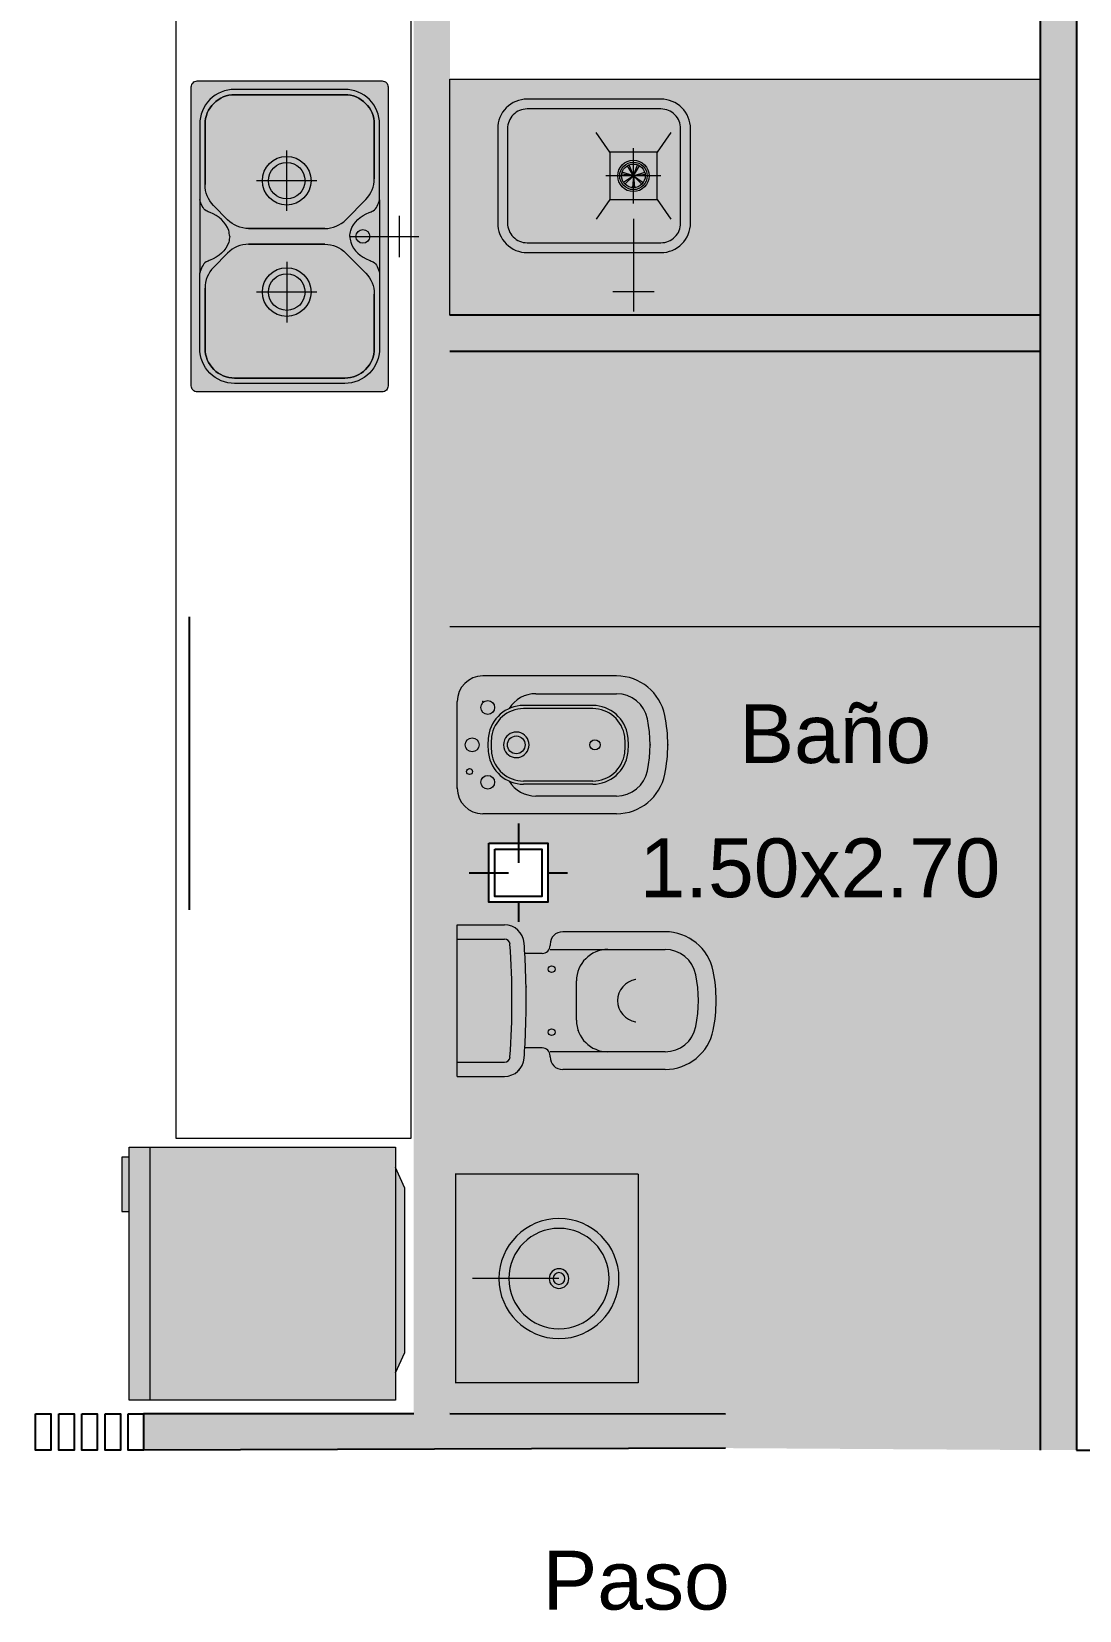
# Model space of a CAD drawing. Header units: millimetres. Extents: x 1.3 to 27.5, y 1.1 to 13.6.
# Drawn here: x 7.529 to 10.192, y 6.177 to 10.189 of the extents above; entities that cross this region are included whole.
import ezdxf

# ---------------------------------------------------------------- set-up
doc = ezdxf.new("R2010")
doc.units = ezdxf.units.MM
doc.linetypes.add('HIDDEN', pattern=[0.375, 0.25, -0.125])
doc.layers.get('0').update_dxf_attribs({"lineweight": 5})
for name, color, linetype in [('or', 20, 'Continuous'), ('PDF_Texto', 7, 'Continuous'), ('U-00-instalacion-Electrica-Cajas', 9, 'Continuous'), ('U-00-Muro-PANELES MADERA', 36, 'Continuous')]:
    doc.layers.add(name, color=color, linetype=linetype)
doc.layers.add('U-00-Grafica-Hatch-Madera', color=7, linetype='Continuous', true_color=0xb8a47a)
doc.layers.add('U-00-Mueble-General', color=251, linetype='Continuous', lineweight=9)
doc.styles.add('PDF Arial', font='arial.ttf')
pattern_1 = [(0, (0, 0), (0, 6.985), [5.08, -1.905]), (90, (0, 0), (-6.985, 4e-16), [5.08, -1.905])]

# ---------------------------------------------------------------- blocks, each defined once
blk = doc.blocks.new('EQ-COC-pc doble Franke ONX 620')
h = blk.add_hatch(color=255)
edge = h.paths.add_edge_path()
edge.add_line((-0.38, 0), (0.38, 0))
edge.add_arc((0.38, -0.015), 0.015, 0, 90, ccw=False)
edge.add_line((0.395, -0.015), (0.395, -0.485))
edge.add_arc((0.38, -0.485), 0.015, -90, 0, ccw=False)
edge.add_line((0.38, -0.5), (-0.38, -0.5))
edge.add_arc((-0.38, -0.485), 0.015, 180, 270, ccw=False)
edge.add_line((-0.395, -0.485), (-0.395, -0.015))
edge.add_arc((-0.38, -0.015), 0.015, 90, 180, ccw=False)
at = {"color": 253}
for p, q in [((0, -0.0975), (0, 0.0785)), ((-0.0524, 0.0285), (0.0524, 0.0285)), ((-0.0927, -0.0215), (0.0927, -0.0215)), ((-0.1415, -0.1808), (-0.1415, -0.3342)), ((0.1415, -0.1808), (0.1415, -0.3342)), ((-0.0645, -0.2575), (-0.2185, -0.2575)), ((0.0645, -0.2575), (0.2185, -0.2575)), ((-0.0933, -0.4785), (0.0925, -0.4785))]:
    blk.add_line(p, q, dxfattribs=at)
blk.add_lwpolyline([(-0.38, 0), (0.38, 0, -0.414214), (0.395, -0.015), (0.395, -0.485, -0.414214), (0.38, -0.5), (-0.38, -0.5, -0.414214), (-0.395, -0.485), (-0.395, -0.015, -0.414214)], format="xyb", close=True)
for points in [[(-0.0927, -0.0215), (-0.285, -0.0215, 0.414214), (-0.3735, -0.11), (-0.3735, -0.39, 0.414214), (-0.285, -0.4785), (-0.0925, -0.4785)], [(0.0927, -0.0215), (0.285, -0.0215, -0.414214), (0.3735, -0.11), (0.3735, -0.39, -0.414214), (0.285, -0.4785), (0.0925, -0.4785)]]:
    blk.add_lwpolyline(points, format="xyb", dxfattribs=at)
for points in [[(-0.02, -0.3543), (-0.02, -0.1607, 0.200756), (-0.0423, -0.1073), (-0.0938, -0.0566, 0.19707), (-0.1465, -0.035), (-0.285, -0.035, 0.414214), (-0.36, -0.11), (-0.36, -0.39, 0.414214), (-0.285, -0.465), (-0.1315, -0.465)], [(-0.02, -0.1607), (-0.02, -0.3543, -0.200756), (-0.0423, -0.4077), (-0.0788, -0.4434, -0.19707), (-0.1315, -0.465), (-0.285, -0.465, -0.414214), (-0.36, -0.39), (-0.36, -0.11, -0.414214), (-0.285, -0.035), (-0.1465, -0.035)], [(0.02, -0.3543), (0.02, -0.1607, -0.200756), (0.0423, -0.1073), (0.0938, -0.0566, -0.19707), (0.1465, -0.035), (0.285, -0.035, -0.414214), (0.36, -0.11), (0.36, -0.39, -0.414214), (0.285, -0.465), (0.1315, -0.465)], [(0.02, -0.1607), (0.02, -0.3543, 0.200756), (0.0423, -0.4077), (0.0788, -0.4434, 0.19707), (0.1315, -0.465), (0.285, -0.465, 0.414214), (0.36, -0.39), (0.36, -0.11, 0.414214), (0.285, -0.035), (0.1465, -0.035)]]:
    blk.add_lwpolyline(points, format="xyb")
for centre, radius in [((0, -0.064), 0.0175), ((-0.1415, -0.2575), 0.0618), ((0.1415, -0.2575), 0.0618), ((-0.1415, -0.2575), 0.0465), ((0.1415, -0.2575), 0.0465)]:
    blk.add_circle(centre, radius, dxfattribs=at)
for points, end_tangent in [([(0, -0.0975), (-0.0148, -0.095), (-0.0607, -0.0478), (-0.065, -0.0379), (-0.0933, -0.0215)], (-0.999928, -0.01201)), ([(0, -0.0975), (0.0148, -0.095), (0.0607, -0.0478), (0.065, -0.0379), (0.0933, -0.0215)], (0.999928, -0.01201)), ([(0, -0.4025), (-0.0148, -0.405), (-0.0607, -0.4522), (-0.065, -0.4621), (-0.0933, -0.4785)], (-0.999928, 0.01201)), ([(0, -0.4025), (0.0148, -0.405), (0.0607, -0.4522), (0.065, -0.4621), (0.0933, -0.4785)], (0.999928, 0.01201))]:
    blk.add_spline(points, degree=3, dxfattribs=dict(at, end_tangent=end_tangent))
blk = doc.blocks.new('EQ-COC-pc 34x44 - JH E44')
h = blk.add_hatch(color=255)
h.dxf.hatch_style = 1
edge = h.paths.add_edge_path()
edge.add_arc((-0.07, -0.415), 0.075, 180, 270)
edge.add_line((-0.07, -0.49), (0.27, -0.49))
edge.add_arc((0.27, -0.415), 0.075, 270, 360)
edge.add_line((0.345, -0.415), (0.345, -0.175))
edge.add_arc((0.27, -0.175), 0.075, 0, 90)
edge.add_line((0.27, -0.1), (-0.07, -0.1))
edge.add_arc((-0.07, -0.175), 0.075, 90, 180)
edge.add_line((-0.145, -0.175), (-0.145, -0.415))
at = {"color": 253}
for p, q in [((0, -0.186), (0, 0.05)), ((-0.0524, 0), (0.0524, 0))]:
    blk.add_line(p, q, dxfattribs=at)
at = {"color": 252}
for p, q in [((-0.06, -0.235), (-0.0951, -0.185)), ((0.06, -0.235), (0.0951, -0.185)), ((0, -0.225), (0, -0.365)), ((0, -0.295), (-0.025, -0.2784)), ((0, -0.295), (-0.0217, -0.2743)), ((0, -0.295), (-0.0026, -0.2651)), ((0, -0.295), (0.0026, -0.2651)), ((0, -0.295), (0.0217, -0.2743)), ((0, -0.295), (0.025, -0.2784)), ((-0.07, -0.295), (0.07, -0.295)), ((0, -0.295), (-0.0297, -0.2991)), ((0, -0.295), (-0.0286, -0.3042)), ((0, -0.295), (-0.0153, -0.3208)), ((0, -0.295), (-0.0106, -0.3231)), ((0, -0.295), (0.0153, -0.3208)), ((0, -0.295), (0.0106, -0.3231)), ((0, -0.295), (0.0297, -0.2991)), ((0, -0.295), (0.0286, -0.3042)), ((-0.0951, -0.405), (-0.06, -0.355)), ((0.06, -0.355), (0.0951, -0.405))]:
    blk.add_line(p, q, dxfattribs=at)
at = {"color": 253}
blk.add_lwpolyline([(-0.145, -0.415, 0.414214), (-0.07, -0.49), (0.27, -0.49, 0.414214), (0.345, -0.415), (0.345, -0.175, 0.414214), (0.27, -0.1), (-0.07, -0.1, 0.414214), (-0.145, -0.175)], format="xyb", close=True, dxfattribs=at)
blk.add_lwpolyline([(-0.12, -0.415, 0.414214), (-0.07, -0.465), (0.27, -0.465, 0.414214), (0.32, -0.415), (0.32, -0.175, 0.414214), (0.27, -0.125), (-0.07, -0.125, 0.414214), (-0.12, -0.175)], format="xyb", close=True)
at = {"color": 252}
blk.add_lwpolyline([(-0.06, -0.355), (0.06, -0.355), (0.06, -0.235), (-0.06, -0.235)], close=True, dxfattribs=at)
for radius in [0.04, 0.035, 0.03]:
    blk.add_circle((0, -0.295), radius, dxfattribs=at)
blk = doc.blocks.new('EQ-COC-freezer')
h = blk.add_hatch()
h.set_pattern_fill('ANGLE', color=255)
h.set_pattern_definition(pattern_1)
h.paths.add_polyline_path([(0.616, 0.706), (0, 0.706), (0, 0.656), (0.616, 0.656)])
h = blk.add_hatch(color=255)
h.dxf.hatch_style = 1
h.paths.add_polyline_path([(0.616, 0.706), (0, 0.706), (0, 0.656), (0.616, 0.656)])
h = blk.add_hatch()
h.set_pattern_fill('ANGLE', color=255)
h.set_pattern_definition(pattern_1)
h.paths.add_polyline_path([(0.1571, 0.7244), (0.025, 0.7244), (0.025, 0.706), (0.1571, 0.706)])
h = blk.add_hatch(color=255)
h.dxf.hatch_style = 1
h.paths.add_polyline_path([(0.1571, 0.7244), (0.025, 0.7244), (0.025, 0.706), (0.1571, 0.706)])
h = blk.add_hatch()
h.set_pattern_fill('ANGLE', color=255)
h.set_pattern_definition(pattern_1)
h.paths.add_polyline_path([(0.616, 0.656), (0, 0.656), (0, 0.0578), (0.616, 0.0578)])
h = blk.add_hatch(color=255)
h.dxf.hatch_style = 1
h.paths.add_polyline_path([(0.616, 0.656), (0, 0.656), (0, 0.0578), (0.616, 0.0578)])
h = blk.add_hatch()
h.set_pattern_fill('ANGLE', color=255)
h.set_pattern_definition(pattern_1)
h.paths.add_polyline_path([(0.55, 0.0578), (0.05, 0.0578), (0.1, 0), (0.5, 0)])
h = blk.add_hatch(color=255)
h.dxf.hatch_style = 1
h.paths.add_polyline_path([(0.55, 0.0578), (0.05, 0.0578), (0.1, 0.0353), (0.5, 0.0353)])
at = {"color": 8}
blk.add_line((0, 0.656), (0.616, 0.656), dxfattribs=at)
for points in [[(0, 0.706), (0, 0.0578), (0.616, 0.0578), (0.616, 0.706)], [(0.1571, 0.7244), (0.1571, 0.706), (0.025, 0.706), (0.025, 0.7244)]]:
    blk.add_lwpolyline(points, close=True)
blk.add_lwpolyline([(0.55, 0.0578), (0.5, 0.0353), (0.1, 0.0353), (0.05, 0.0578)])
blk = doc.blocks.new('EQ-baño-bacha-pl')
at = {"color": 253}
blk.add_line((-0.22, 0), (0, 0), dxfattribs=at)
blk.add_circle((-0.22, 0), 0.1525)
at = {"color": 252}
blk.add_circle((-0.22, 0), 0.1275, dxfattribs=at)
at = {"color": 253}
for radius in [0.025, 0.015]:
    blk.add_circle((-0.22, 0), radius, dxfattribs=at)
blk = doc.blocks.new('ICL-SEC - PPA 15x15')
at = {"color": 252, "linetype": 'HIDDEN', "ltscale": 0.15}
for p, q in [((0, -0.125), (0, 0.125)), ((-0.125, 0), (0.125, 0))]:
    blk.add_line(p, q, dxfattribs=at)
for points in [[(-0.075, -0.075), (-0.075, 0.075), (0.075, 0.075), (0.075, -0.075)], [(-0.06, -0.06), (-0.06, 0.06), (0.06, 0.06), (0.06, -0.06)]]:
    blk.add_lwpolyline(points, close=True)
blk = doc.blocks.new('EQ-BAÑ-bidet bari-pl')
h = blk.add_hatch(color=255)
h.dxf.hatch_style = 1
h.paths.add_polyline_path([(0.175, -0.065, 0.414214), (0.11, 0), (-0.11, 0, 0.414214), (-0.175, -0.065), (-0.175, -0.2288), (-0.175, -0.405, 0.35685), (-0.0748, -0.5275, 0.100202), (0.0748, -0.5275, 0.35685), (0.175, -0.405)])
at = {"color": 252, "linetype": 'Continuous'}
for p, q in [((-0.11, 0), (0.11, 0)), ((-0.175, -0.2288), (-0.175, -0.065)), ((0.175, -0.405), (0.175, -0.065)), ((-0.13, -0.405), (-0.13, -0.2)), ((-0.1, -0.3443), (-0.1, -0.1687)), ((-0.092, -0.3443), (-0.092, -0.1687)), ((0.092, -0.3443), (0.092, -0.1687)), ((0.1, -0.3443), (0.1, -0.1687)), ((0.13, -0.2), (0.13, -0.405)), ((-0.175, -0.405), (-0.175, -0.2288)), ((0, -0.427), (0, -0.427))]:
    blk.add_line(p, q, dxfattribs=at)
for centre, radius in [((-0.068, -0.0315), 0.0075), ((0, -0.038), 0.0175), ((-0.095, -0.0775), 0.0175), ((0.095, -0.0775), 0.0175), ((0, -0.15), 0.0225), ((0, -0.35), 0.013)]:
    blk.add_circle(centre, radius, dxfattribs=at)
for centre, radius, start, end in [((-0.11, -0.065), 0.065, 90, 180), ((0.11, -0.065), 0.065, 0, 90), ((-0.01, -0.1687), 0.09, 97.6623, 180), ((0, -0.243), 0.165, 90, 97.6623), ((0, -0.243), 0.165, 82.3377, 90), ((0.01, -0.1687), 0.09, 0, 82.3377), ((-0.01, -0.1687), 0.082, 97.6623, 180), ((0, -0.15), 0.0325, 112.6199, 67.3801), ((0, -0.243), 0.157, 90, 97.6623), ((0, -0.15), 0.0325, 67.3801, 112.6199), ((0, -0.243), 0.157, 82.3377, 90), ((0.01, -0.1687), 0.082, 0, 82.3377), ((-0.05, -0.2), 0.08, 121.8445, 180), ((0.05, -0.2), 0.08, 0, 58.1555), ((-0.01, -0.3443), 0.09, 180, 262.3377), ((-0.01, -0.3443), 0.082, 180, 262.3377), ((0.01, -0.3443), 0.082, 277.6623, 0), ((0.01, -0.3443), 0.09, 277.6623, 0), ((-0.05, -0.405), 0.125, 180, 258.5558), ((-0.05, -0.405), 0.08, 180, 258.5558), ((0, -0.27), 0.165, 262.3377, 270), ((0, -0.27), 0.157, 262.3377, 270), ((0, -0.27), 0.157, 270, 277.6623), ((0, -0.27), 0.165, 270, 277.6623), ((0.05, -0.405), 0.08, 281.4442, 0), ((0.05, -0.405), 0.125, 281.4442, 0), ((0, -0.158), 0.332, 258.5558, 281.4442), ((0, -0.158), 0.377, 258.5558, 281.4442)]:
    blk.add_arc(centre, radius, start, end, dxfattribs=at)
for p in [(-0.11, 0), (0.11, -0.065), (0, -0.49), (0, -0.535)]:
    blk.add_point(p, dxfattribs=at)
blk = doc.blocks.new('EQ-BAÑ-ino largo bari-pl')
at = {"true_color": 0xcfcfcf}
h = blk.add_hatch(color=254, dxfattribs=at)
h.dxf.hatch_style = 1
h.paths.add_polyline_path([(-0.1925, -0.1202, 0.393021), (-0.1461, -0.1701, 0.019549), (0, -0.175, 0.019549), (0.1461, -0.1701, 0.393021), (0.1925, -0.1202), (0.1925, 0), (0.1565, 0), (0.1565, -0.1202, -0.393021), (0.1435, -0.1342, -0.019575), (0, -0.139, -0.019575), (-0.1435, -0.1342, -0.393021), (-0.1565, -0.1202), (-0.1565, 0), (-0.1925, 0)])
h = blk.add_hatch(color=254, dxfattribs=at)
h.dxf.hatch_style = 1
h.paths.add_polyline_path([(0, -0.139, 0.019575), (0.1435, -0.1342, 0.393021), (0.1565, -0.1202), (0.1565, 0), (-0.1565, 0), (-0.1565, -0.1202, 0.393021), (-0.1435, -0.1342, 0.019575)], flags=17)
h = blk.add_hatch(color=254, dxfattribs=at)
h.dxf.hatch_style = 1
h.paths.add_polyline_path([(-0.0715, -0.24, 1), (-0.0885, -0.24, 1)], flags=16)
h.paths.add_polyline_path([(0.0885, -0.24, 1), (0.0715, -0.24, 1)], flags=16)
h.paths.add_polyline_path([(0.12, -0.216), (0.12, -0.1718, -0.016047), (0, -0.175, -0.016047), (-0.12, -0.1718), (-0.12, -0.216, -0.414214), (-0.14, -0.236), (-0.143, -0.236, 0.414214), (-0.175, -0.268), (-0.175, -0.338), (-0.175, -0.528, 0.35685), (-0.0748, -0.6505, 0.100202), (0.0748, -0.6505, 0.35685), (0.175, -0.528), (0.175, -0.338), (0.175, -0.268, 0.432045), (0.1412, -0.236, -0.431195)])
h.paths.add_polyline_path([(0.0885, -0.24, -1), (0.0715, -0.24, -1)], flags=0)
h.paths.add_polyline_path([(0.05, -0.303, -0.414214), (0.13, -0.383), (0.13, -0.528, -0.35685), (0.0659, -0.6064, -0.100202), (-0.0659, -0.6064, -0.35685), (-0.13, -0.528), (-0.13, -0.383, -0.414214), (-0.05, -0.303)], flags=16)
h.paths.add_polyline_path([(-0.0885, -0.24, -1), (-0.0715, -0.24, -1)], flags=0)
h = blk.add_hatch(color=254, dxfattribs=at)
h.dxf.hatch_style = 1
h.paths.add_polyline_path([(-0.05, -0.303, 0.414214), (-0.13, -0.383), (-0.13, -0.528, 0.35685), (-0.0659, -0.6064, 0.100202), (0.0659, -0.6064, 0.35685), (0.13, -0.528), (0.13, -0.383, 0.414214), (0.05, -0.303)])
at = {"color": 252}
for p, q in [((-0.1925, 0), (0.1925, 0)), ((-0.1925, 0), (-0.1925, -0.1202)), ((-0.1565, 0), (-0.1565, -0.1202)), ((0.1565, 0), (0.1565, -0.1202)), ((0.1925, 0), (0.1925, -0.1202)), ((-0.143, -0.236), (-0.14, -0.236)), ((-0.13, -0.528), (-0.13, -0.236)), ((0.13, -0.236), (0.13, -0.528)), ((0.143, -0.236), (0.14, -0.236)), ((-0.175, -0.338), (-0.175, -0.268)), ((0.175, -0.338), (0.175, -0.268)), ((-0.05, -0.303), (0.05, -0.303)), ((-0.175, -0.528), (-0.175, -0.338)), ((0.175, -0.528), (0.175, -0.338))]:
    blk.add_line(p, q, dxfattribs=at)
at = {"color": 252, "linetype": 'Continuous'}
for p, q in [((-0.12, -0.216), (-0.12, -0.1718)), ((0.12, -0.216), (0.12, -0.1718))]:
    blk.add_line(p, q, dxfattribs=at)
at = {"color": 252}
for centre in [(-0.08, -0.24), (0.08, -0.24)]:
    blk.add_circle(centre, 0.0085, dxfattribs=at)
for centre, radius, start, end in [((-0.1425, -0.1202), 0.05, 180, 265.8235), ((-0.1425, -0.1202), 0.014, 180, 265.8235), ((0.1425, -0.1202), 0.014, 274.1765, 0), ((0.1425, -0.1202), 0.05, 274.1765, 0), ((-0.0099, 1.6956), 1.8346, 265.8235, 270.3034), ((0.0099, 1.6956), 1.8346, 269.6966, 274.1765), ((-0.0099, 1.6956), 1.8706, 265.8235, 270.3034), ((0.0099, 1.6956), 1.8706, 269.6966, 274.1765), ((-0.143, -0.268), 0.032, 90, 180), ((-0.14, -0.216), 0.02, 270, 0), ((0.14, -0.216), 0.02, 180, 270), ((0.143, -0.268), 0.032, 0, 90), ((-0.05, -0.383), 0.08, 90, 180), ((0.05, -0.383), 0.08, 0, 90), ((0.0026, -0.4647), 0.0578, 92.6193, 168.3941), ((-0.0026, -0.4647), 0.0578, 11.6059, 87.3807), ((0.0204, -0.463), 0.075, 172.3942, 172.744), ((-0.0204, -0.463), 0.075, 7.256, 7.6058), ((-0.05, -0.528), 0.125, 180, 258.5558), ((-0.05, -0.528), 0.08, 180, 258.5558), ((0.05, -0.528), 0.08, 281.4442, 0), ((0.05, -0.528), 0.125, 281.4442, 0), ((0, -0.281), 0.332, 258.5558, 281.4442), ((0, -0.281), 0.377, 258.5558, 281.4442)]:
    blk.add_arc(centre, radius, start, end, dxfattribs=at)
at = {"color": 252, "linetype": 'ByBlock'}
for p in [(-0.176, -0.1573), (0.0352, -0.1749), (-0.0755, -0.3072), (-0.0976, -0.5923), (0.1552, -0.5955)]:
    blk.add_point(p, dxfattribs=at)
blk = doc.blocks.new('Cocina3d')
at = {"layer": 'or', "color": 254, "extrusion": (-1, 0, 0)}
blk.add_line((36.95, -1, -158.04), (-37.45, -1, -158.04), dxfattribs=at)
at = {"layer": 'or', "color": 254, "extrusion": (0, -1, 0)}
for p, q in [((34.95, -1, -156.54), (34.95, -1, -156.54)), ((36.45, -1, -156.54), (36.45, -1, -156.54)), ((36.45, -1, -156.54), (36.45, -1, -156.54))]:
    blk.add_line(p, q, dxfattribs=at)

msp = doc.modelspace()

# ---------------------------------------------------------------- hatches: boundary and pattern name
at = {"layer": 'U-00-Grafica-Hatch-Madera', "true_color": 0x784a3b}
h = msp.add_hatch(color=27, dxfattribs=at)
h.dxf.hatch_style = 1
h.paths.add_polyline_path([(8.5919, 9.3767), (8.5919, 10.6887), (7.319, 10.6927), (7.319, 10.6007), (8.4999, 10.5967), (8.4999, 6.6767), (7.8136, 6.6767), (7.8136, 6.5847), (9.2919, 6.5897), (9.2919, 6.6758), (8.5919, 6.6767)])
h = msp.add_hatch(color=27, dxfattribs=at)
h.dxf.hatch_style = 1
h.paths.add_polyline_path([(10.0919, 9.4687), (8.5919, 9.4687), (8.5919, 9.3767), (10.0919, 9.3767)])
h.paths.add_polyline_path([(10.1839, 10.4397), (10.1839, 10.4397), (10.1839, 10.4405), (10.1839, 10.6887), (10.0919, 10.6887), (10.0919, 9.4687), (10.0919, 9.3767), (10.0919, 6.7065), (10.0921, 6.7065), (10.0919, 6.5847), (10.1839, 6.5847), (10.1839, 6.5897)])
at = {"layer": 'U-00-Mueble-General', "true_color": 0xc7c8ca}
h = msp.add_hatch(color=9, dxfattribs=at)
h.dxf.hatch_style = 1
h.paths.add_polyline_path([(8.5919, 9.4687), (10.0919, 9.4687), (10.0919, 10.0687), (8.5919, 10.0687)])
edge = h.paths.add_edge_path(flags=16)
edge.add_line((9.1283, 9.6277), (8.7883, 9.6277))
edge.add_arc((8.7883, 9.7027), 0.075, -180, -90, ccw=False)
edge.add_line((8.7133, 9.7027), (8.7133, 9.9427))
edge.add_arc((8.7883, 9.9427), 0.075, 90, 180, ccw=False)
edge.add_line((8.7883, 10.0177), (9.1283, 10.0177))
edge.add_arc((9.1283, 9.9427), 0.075, 0, 90, ccw=False)
edge.add_line((9.2033, 9.9427), (9.2033, 9.7027))
edge.add_arc((9.1283, 9.7027), 0.075, -90, 0, ccw=False)
edge = h.paths.add_edge_path(flags=0)
edge.add_line((9.1283, 9.6527), (8.7883, 9.6527))
edge.add_arc((8.7883, 9.7027), 0.05, -180, -90, ccw=False)
edge.add_line((8.7383, 9.7027), (8.7383, 9.9427))
edge.add_arc((8.7883, 9.9427), 0.05, 90, 180, ccw=False)
edge.add_line((8.7883, 9.9927), (9.1283, 9.9927))
edge.add_arc((9.1283, 9.9427), 0.05, 0, 90, ccw=False)
edge.add_line((9.1783, 9.9427), (9.1783, 9.7027))
edge.add_arc((9.1283, 9.7027), 0.05, -90, 0, ccw=False)
h.paths.add_polyline_path([(9.1183, 9.7627), (8.9983, 9.7627), (8.9983, 9.8827), (9.1183, 9.8827)], flags=0)
edge = h.paths.add_edge_path(flags=0)
edge.add_arc((9.0583, 9.8227), 0.04, -90, 270)
edge = h.paths.add_edge_path(flags=0)
edge.add_arc((9.0583, 9.8227), 0.035, -90, 270)
edge = h.paths.add_edge_path(flags=0)
edge.add_arc((9.0583, 9.8227), 0.03, -90, 270)
h = msp.add_hatch(color=9, dxfattribs=at)
h.dxf.hatch_style = 1
h.paths.add_polyline_path([(9.0704, 7.2857), (8.6054, 7.2857), (8.6054, 6.7555), (9.0704, 6.7555)])
h.paths.add_polyline_path([(9.0216, 7.0206, -1), (8.7166, 7.0206, -1)], flags=16)
h.paths.add_polyline_path([(8.9966, 7.0206, -1), (8.7416, 7.0206, -1)], flags=0)
h.paths.add_polyline_path([(8.8441, 7.0206, -1), (8.8941, 7.0206, -1)], flags=0)
h.paths.add_polyline_path([(8.8541, 7.0206, -1), (8.8841, 7.0206, -1)], flags=0)
at = {"layer": 'U-00-Muro-PANELES MADERA', "true_color": 0xd4d4d4}
h = msp.add_hatch(color=254, dxfattribs=at)
h.dxf.hatch_style = 1
h.paths.add_polyline_path([(10.0919, 9.3767), (8.5919, 9.3767), (8.5919, 6.6767), (9.2919, 6.6758), (9.2919, 6.5897), (10.0919, 6.5847)])
h.paths.add_polyline_path([(8.8409, 7.9768), (8.6909, 7.9768), (8.6909, 8.1268), (8.8409, 8.1268)], flags=16)
h.paths.add_polyline_path([(8.8259, 7.9918), (8.7059, 7.9918), (8.7059, 8.1118), (8.8259, 8.1118)], flags=0)

# ---------------------------------------------------------------- linework, layer by layer
msp.add_line((8.6058, 7.2872), (8.6058, 6.757))
at = {"layer": 'U-00-Mueble-General'}
for p, q in [((10.0919, 8.6767), (8.5919, 8.6767)), ((9.0704, 7.2857), (8.6054, 7.2857)), ((9.0704, 6.7555), (8.6054, 6.7555))]:
    msp.add_line(p, q, dxfattribs=at)
for points in [[(8.4928, 10.5967), (8.4928, 7.3761), (7.8964, 7.3761), (7.8964, 10.5967)], [(8.5919, 10.0687), (10.0919, 10.0687), (10.0919, 9.4687), (8.5919, 9.4687)]]:
    msp.add_lwpolyline(points, close=True, dxfattribs=at)
msp.add_lwpolyline([(9.0704, 7.2857), (9.0704, 7.2857), (9.0704, 6.7555)], dxfattribs=at)
at = {"layer": 'U-00-Muro-PANELES MADERA'}
for p, q in [((10.0919, 10.6887), (10.0919, 6.5847)), ((10.1839, 10.6887), (10.1839, 6.5847)), ((10.0919, 9.4687), (8.5919, 9.4687)), ((10.0919, 9.3767), (8.5919, 9.3767)), ((8.4999, 6.6767), (7.8136, 6.6767)), ((7.8136, 6.6767), (7.8136, 6.5847)), ((9.2919, 6.6758), (8.5919, 6.6767)), ((9.2919, 6.5897), (7.8136, 6.5847)), ((10.1839, 6.5847), (10.9841, 6.5847))]:
    msp.add_line(p, q, dxfattribs=at)
for points in [[(7.539, 6.6766), (7.5778, 6.6766), (7.5778, 6.5847), (7.539, 6.5847)], [(7.598, 6.6766), (7.6368, 6.6766), (7.6368, 6.5847), (7.598, 6.5847)], [(7.6569, 6.6766), (7.6957, 6.6766), (7.6957, 6.5847), (7.6569, 6.5847)], [(7.7159, 6.6766), (7.7547, 6.6766), (7.7547, 6.5847), (7.7159, 6.5847)], [(7.7748, 6.6766), (7.8136, 6.6766), (7.8136, 6.5847), (7.7748, 6.5847)]]:
    msp.add_lwpolyline(points, close=True, dxfattribs=at)

# ---------------------------------------------------------------- block references
at = {"layer": 'or', "color": 254, "true_color": 0xd9e1de, "extrusion": (2.24964e-32, 1.22465e-16, -1), "xscale": 0.01, "yscale": 0.01, "zscale": 0.01, "rotation": 90.00000000000001}
msp.add_blockref('Cocina3d', (-7.9398, 8.3323, 0.8), dxfattribs=at)
at = {"layer": 'U-00-instalacion-Electrica-Cajas', "rotation": 270}
msp.add_blockref('ICL-SEC - PPA 15x15', (8.7659, 8.0518), dxfattribs=at)
at = {"layer": 'U-00-Mueble-General'}
for name, p, rotation in [('EQ-COC-pc doble Franke ONX 620', (8.4348, 9.6689), 270), ('EQ-COC-pc 34x44 - JH E44', (9.0583, 9.5277), 180), ('EQ-BAÑ-bidet bari-pl', (8.6105, 8.3768), 89.99999999999997), ('EQ-BAÑ-ino largo bari-pl', (8.6105, 7.7268), 89.99999999999997)]:
    msp.add_blockref(name, p, dxfattribs=dict(at, rotation=rotation))
at = {"layer": 'U-00-Mueble-General', "xscale": -1.043855624179192, "yscale": 1.043855624179192, "zscale": 1.043855624179192, "rotation": 90}
msp.add_blockref('EQ-COC-freezer', (8.5143, 7.3548), dxfattribs=at)
at = {"layer": 'U-00-Mueble-General', "xscale": -1}
msp.add_blockref('EQ-baño-bacha-pl', (8.6491, 7.0206), dxfattribs=at)

# ---------------------------------------------------------------- texts
at = {"layer": 'PDF_Texto', "char_height": 0.14941, "attachment_point": 7, "style": 'PDF Arial'}
for s, insert in [('Baño', (9.3272, 8.3284)), ('1.50x2.70', (9.0739, 7.9876)), ('Paso', (8.8272, 6.1773))]:
    msp.add_mtext(s, dxfattribs=dict(at, insert=insert))

doc.saveas('drawing.dxf')
